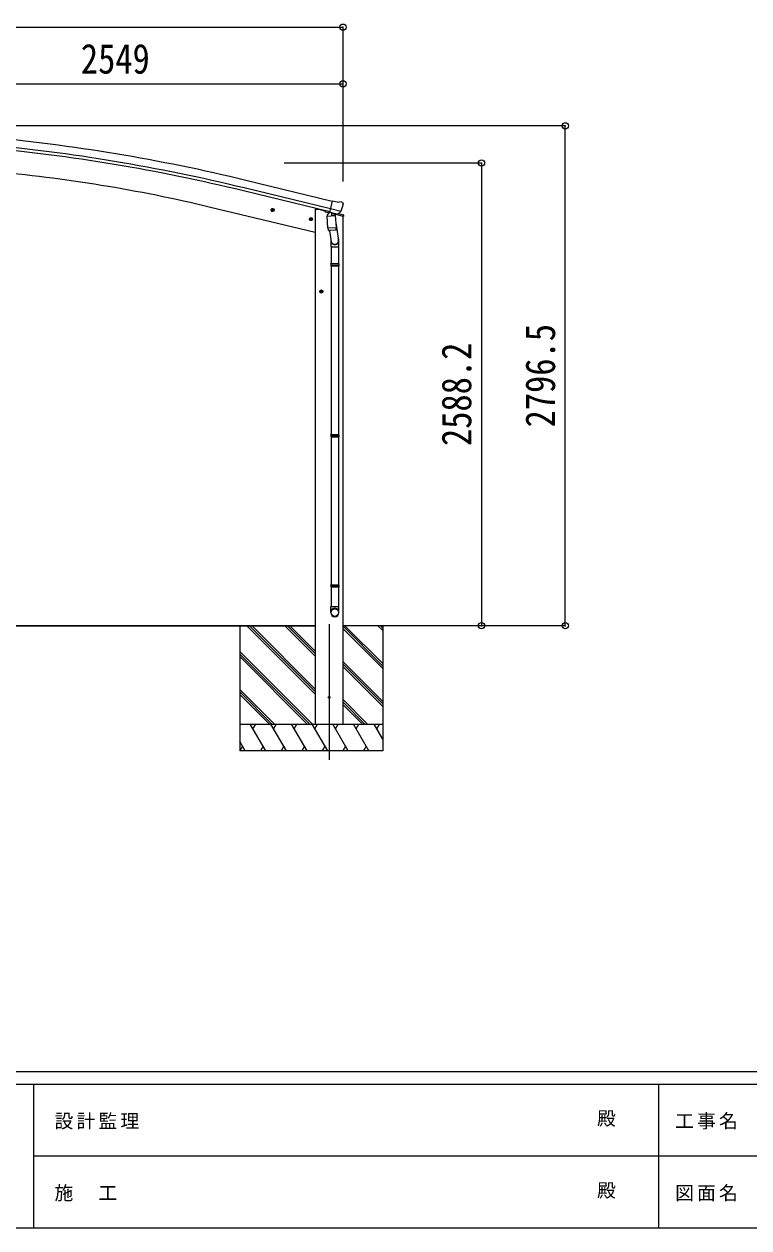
# Model space of a CAD drawing. Units: millimetres at full size. Extents: x -9783 to 33754, y -10064 to 6752.
# Drawn here: x -4022 to 36, y -6828 to -94 of the extents above; entities that cross this region are included whole.
import ezdxf
from ezdxf.enums import TextEntityAlignment as Align

# ---------------------------------------------------------------- set-up
doc = ezdxf.new("R2010")
doc.units = ezdxf.units.MM
doc.header["$LTSCALE"] = 35
doc.header["$PDMODE"] = 32
doc.header["$PDSIZE"] = 35
for name, color, linetype, lineweight in [('0-0_0', 7, 'Continuous', 9), ('0-1_本体', 4, 'Continuous', 9), ('0-2_部品', 7, 'Continuous', 9), ('0-8_PARTS2', 2, 'Continuous', 9), ('0-A_寸法', 6, 'Continuous', 9), ('F-0_240', 7, 'Continuous', 9)]:
    doc.layers.add(name, color=color, linetype=linetype, lineweight=lineweight)
doc.styles.add('ＭＳ ゴシック', font='')
doc.styles.get('ＭＳ ゴシック').set_extended_font_data('MS Gothic')

msp = doc.modelspace()

# ---------------------------------------------------------------- linework, layer by layer
at = {"layer": '0-0_0', "color": 6}
for p, q in [((-992.07, -3459.65), (-992.07, -663.15)), ((-1461.08, -871.45), (-1461.08, -3459.65))]:
    msp.add_line(p, q, dxfattribs=at)
at = {"layer": '0-0_0'}
for p, q in [((-7195.31, -3459.59), (-2392.31, -3459.59)), ((-2392.06, -3459.59), (-7195.06, -3459.59)), ((-2813.94, -3459.59), (-2813.94, -4159.59)), ((-2391.69, -3841.85), (-2773.95, -3459.59)), ((-2391.69, -3827.71), (-2759.81, -3459.59)), ((-2391.69, -3813.57), (-2745.67, -3459.59)), ((-2391.69, -3629.72), (-2561.82, -3459.59)), ((-2391.69, -3615.58), (-2547.68, -3459.59)), ((-2391.69, -3601.44), (-2533.54, -3459.59)), ((-1639.85, -3459.59), (-2236.19, -3459.59)), ((-2013.94, -3684.96), (-2236.19, -3462.72)), ((-2013.94, -3699.11), (-2236.19, -3476.86)), ((-2013.94, -3670.82), (-2225.17, -3459.59)), ((-2013.94, -3486.98), (-2041.32, -3459.59)), ((-2013.94, -3472.83), (-2027.18, -3459.59)), ((-2013.94, -3459.59), (-2013.94, -4159.59)), ((-2407.8, -4009.59), (-2813.94, -3603.45)), ((-2421.94, -4009.59), (-2813.94, -3617.6)), ((-2436.08, -4009.59), (-2813.94, -3631.74)), ((-2013.94, -3882.95), (-2236.19, -3660.7)), ((-2013.94, -3897.09), (-2236.19, -3674.85)), ((-2013.94, -3911.24), (-2236.19, -3688.99)), ((-2619.93, -4009.59), (-2813.94, -3815.59)), ((-2634.07, -4009.59), (-2813.94, -3829.73)), ((-2648.22, -4009.59), (-2813.94, -3843.87)), ((-2099.43, -4009.59), (-2236.19, -3872.84)), ((-2113.57, -4009.59), (-2236.19, -3886.98)), ((-2127.72, -4009.59), (-2236.19, -3901.12)), ((-2813.94, -4009.59), (-2013.94, -4009.59)), ((-2668.56, -4159.59), (-2755.16, -4009.59)), ((-2740.16, -4035.57), (-2725.16, -4009.59)), ((-2553.09, -4159.59), (-2639.69, -4009.59)), ((-2609.69, -4009.59), (-2624.69, -4035.57)), ((-2437.62, -4159.59), (-2524.22, -4009.59)), ((-2509.22, -4035.57), (-2494.22, -4009.59)), ((-2322.15, -4159.59), (-2408.75, -4009.59)), ((-2393.75, -4035.58), (-2378.75, -4009.59)), ((-2206.68, -4159.59), (-2293.28, -4009.59)), ((-2278.28, -4035.58), (-2263.28, -4009.59)), ((-2091.21, -4159.59), (-2177.81, -4009.59)), ((-2162.81, -4035.58), (-2147.81, -4009.59)), ((-2013.94, -4093.43), (-2062.34, -4009.59)), ((-2047.34, -4035.57), (-2032.34, -4009.59)), ((-2784.03, -4159.59), (-2813.94, -4107.78)), ((-2799.03, -4133.61), (-2814.02, -4159.59)), ((-2013.94, -4159.59), (-2813.94, -4159.59)), ((-2683.56, -4133.61), (-2698.55, -4159.59)), ((-2568.09, -4133.61), (-2583.08, -4159.59)), ((-2452.62, -4133.61), (-2467.61, -4159.59)), ((-2337.15, -4133.61), (-2352.14, -4159.59)), ((-2221.68, -4133.61), (-2236.68, -4159.59)), ((-2106.2, -4133.61), (-2121.2, -4159.59))]:
    msp.add_line(p, q, dxfattribs=at)
at = {"layer": '0-1_本体'}
for p, q in [((-2296.71, -1086), (-2779.59, -968.52)), ((-2310.72, -1144.34), (-2793.77, -1026.82)), ((-2306.79, -1127.97), (-2789.79, -1010.46)), ((-2392.19, -1259.59), (-2977.86, -1118.99)), ((-2392.19, -1129.59), (-2392.19, -4009.59)), ((-2236.69, -1169.3), (-2236.69, -4009.59))]:
    msp.add_line(p, q, dxfattribs=at)
msp.add_lwpolyline([(-2392.19, -1129.59), (-2372.19, -1129.59), (-2338.68, -1137.64)], dxfattribs=at)
for centre, radius, start, end in [((-5150.95, -10714.99), 10030.81, 76.32536, 84.82535), ((-5150.95, -10714.99), 9970.81, 76.32536, 84.82535), ((-5150.95, -10714.99), 9987.65, 76.32536, 84.82535), ((-4942.86, -9303.76), 8417.35, 76.5, 84.99999)]:
    msp.add_arc(centre, radius, start, end, dxfattribs=at)
at = {"layer": '0-2_部品'}
for p, q in [((-2620.37, -1135.83), (-2639.82, -1131.17)), ((-2637.39, -1131.75), (-2632.23, -1126.3)), ((-2635.26, -1138.94), (-2637.39, -1131.75)), ((-2632.43, -1143.22), (-2627.76, -1123.78)), ((-2632.23, -1126.3), (-2624.93, -1128.06)), ((-2624.93, -1128.06), (-2622.8, -1135.25)), ((-2338.13, -1137.62), (-2338.13, -1140.93)), ((-2248.76, -1141.95), (-2306.26, -1128.14)), ((-2269.76, -1090.33), (-2295.69, -1084.1)), ((-2269.76, -1090.33), (-2256.5, -1087.63)), ((-2265.61, -1156.86), (-2249.23, -1142.37)), ((-2242.02, -1090.82), (-2255.2, -1087.65)), ((-2238.92, -1093.06), (-2235.07, -1099.36)), ((-2234.7, -1101.64), (-2234.98, -1102.79)), ((-2406.45, -1187.19), (-2425.9, -1182.52)), ((-2423.47, -1183.11), (-2418.31, -1177.66)), ((-2421.34, -1190.3), (-2423.47, -1183.11)), ((-2418.51, -1194.58), (-2413.84, -1175.13)), ((-2418.31, -1177.66), (-2411.01, -1179.41)), ((-2411.01, -1179.41), (-2408.88, -1186.61)), ((-2315.41, -1150.33), (-2334.3, -1145.79)), ((-2325.83, -1167.5), (-2280.14, -1164.31)), ((-2321.16, -1234.34), (-2325.83, -1167.5)), ((-2311.42, -1145.73), (-2324.73, -1161.05)), ((-2324.73, -1161.05), (-2324.29, -1167.39)), ((-2310.47, -1145.67), (-2311.42, -1145.73)), ((-2307.39, -1148.14), (-2308.92, -1147.77)), ((-2270.69, -1156.95), (-2307.39, -1148.14)), ((-2301.44, -1149.96), (-2300.42, -1164.57)), ((-2273.23, -1158.96), (-2299.04, -1165.4)), ((-2281.92, -1161.13), (-2281.69, -1164.41)), ((-2280.14, -1164.31), (-2275.47, -1231.14)), ((-2277.2, -1206.38), (-2261.29, -1302.55)), ((-2233.58, -1169.97), (-2276.28, -1159.72)), ((-2268.32, -1157.42), (-2275.84, -1155.62)), ((-2272.52, -1157.18), (-2272.47, -1157.92)), ((-2269.16, -1157.32), (-2270.69, -1156.95)), ((-2262.08, -1153.87), (-2235.88, -1160.17)), ((-2233.58, -1163.08), (-2233.58, -1169.97)), ((-2321.16, -1234.34), (-2275.47, -1231.14)), ((-2321.15, -1234.34), (-2320.26, -1247.03)), ((-2276.45, -1245.75), (-2318.15, -1248.66)), ((-2312.72, -1248.28), (-2301.99, -1311.87)), ((-2274.61, -1243.61), (-2275.48, -1231.14)), ((-2275.01, -1244.97), (-2275.01, -1244.97)), ((-2305.14, -1305.05), (-2305.14, -1339.71)), ((-2305.14, -1339.71), (-2259.14, -1339.71)), ((-2303.14, -1339.71), (-2303.14, -1433.71)), ((-2261.14, -1339.71), (-2261.14, -1433.71)), ((-2259.14, -1339.71), (-2259.14, -1305.36)), ((-2305.14, -1435.71), (-2304.14, -1433.71)), ((-2305.14, -1435.71), (-2259.14, -1435.71)), ((-2305.14, -1435.71), (-2305.14, -1443.71)), ((-2305.14, -1443.71), (-2259.14, -1443.71)), ((-2305.14, -1443.71), (-2304.14, -1445.71)), ((-2304.14, -1433.71), (-2260.14, -1433.71)), ((-2304.14, -1445.71), (-2260.14, -1445.71)), ((-2303.14, -1445.71), (-2303.14, -2389.9)), ((-2261.14, -1445.71), (-2261.14, -2389.9)), ((-2259.14, -1435.71), (-2260.14, -1433.71)), ((-2367.64, -1589.77), (-2347.64, -1589.77)), ((-2364.14, -1586.02), (-2357.64, -1582.27)), ((-2357.64, -1599.77), (-2357.64, -1579.77)), ((-2357.64, -1582.27), (-2351.14, -1586.02)), ((-2351.14, -1593.52), (-2357.64, -1597.28)), ((-2351.14, -1586.02), (-2351.14, -1593.52)), ((-2305.14, -2391.9), (-2304.14, -2389.9)), ((-2305.14, -2391.9), (-2259.14, -2391.9)), ((-2305.14, -2391.9), (-2305.14, -2399.9)), ((-2305.14, -2399.9), (-2259.14, -2399.9)), ((-2305.14, -2399.9), (-2304.14, -2401.9)), ((-2304.14, -2389.9), (-2260.14, -2389.9)), ((-2304.14, -2401.9), (-2260.14, -2401.9)), ((-2303.14, -2401.9), (-2303.14, -3230.08)), ((-2261.14, -2401.9), (-2261.14, -3230.08)), ((-2259.14, -2391.9), (-2260.14, -2389.9)), ((-2305.14, -3232.08), (-2304.14, -3230.08)), ((-2305.14, -3232.08), (-2259.14, -3232.08)), ((-2305.14, -3232.08), (-2305.14, -3240.08)), ((-2304.14, -3230.08), (-2260.14, -3230.08)), ((-2259.14, -3232.08), (-2260.14, -3230.08)), ((-2305.14, -3240.08), (-2259.14, -3240.08)), ((-2305.14, -3240.08), (-2304.14, -3242.08)), ((-2304.14, -3242.08), (-2260.14, -3242.08)), ((-2303.14, -3242.08), (-2303.14, -3352.08)), ((-2261.14, -3242.08), (-2261.14, -3352.08)), ((-2305.14, -3386.23), (-2305.14, -3352.08)), ((-2305.14, -3352.08), (-2259.14, -3352.08)), ((-2259.14, -3386.23), (-2259.14, -3352.08))]:
    msp.add_line(p, q, dxfattribs=at)
for points in [[(-2622.8, -1135.25), (-2627.96, -1140.7), (-2635.26, -1138.94)], [(-2301.12, -1149.55), (-2310.84, -1147.21), (-2295.69, -1084.1)], [(-2248.49, -1141.37), (-2249.07, -1142.21), (-2249.23, -1142.37)], [(-2408.88, -1186.61), (-2414.04, -1192.05), (-2421.34, -1190.3)], [(-2301.12, -1149.55), (-2300.88, -1149.7), (-2276.12, -1155.65), (-2275.84, -1155.62)], [(-2259.14, -1435.71), (-2259.14, -1443.71), (-2260.14, -1445.71)], [(-2357.64, -1597.28), (-2364.14, -1593.52), (-2364.14, -1586.02)], [(-2259.14, -2391.9), (-2259.14, -2399.9), (-2260.14, -2401.9)], [(-2259.14, -3232.08), (-2259.14, -3240.08), (-2260.14, -3242.08)]]:
    msp.add_lwpolyline(points, dxfattribs=at)
for centre, radius in [((-2630.1, -1133.5), 8.5), ((-2630.1, -1133.5), 7.7), ((-2630.1, -1133.5), 6.5), ((-2416.17, -1184.86), 8.5), ((-2416.17, -1184.86), 7.7), ((-2416.17, -1184.86), 6.5), ((-2357.64, -1589.77), 8.5), ((-2357.64, -1589.77), 7.7), ((-2357.64, -1589.77), 6.5)]:
    msp.add_circle(centre, radius, dxfattribs=at)
at = {"layer": '0-2_部品', "color": 4}
msp.add_circle((-2314.14, -3859.65), 4.5, dxfattribs=at)
at = {"layer": '0-2_部品'}
for centre, radius, start, end in [((-2333.13, -1140.93), 5, 180, 256.5), ((-2255.9, -1090.57), 3, 76.5, 101.5), ((-2431.79, -1055.54), 202.4, 334.90875, 346.5), ((-2243.19, -1095.68), 5, 31.5, 76.5), ((-2308.8, -1147.29), 0.5, 221.23754, 256.5), ((-2302.04, -1150.04), 0.604, 7.79405, 79.40158), ((-2299.39, -1164.43), 1.03, 188.03431, 289.96103), ((-2273.47, -1157.99), 1, 284, 4), ((-2272.02, -1157.14), 0.5, 76.5, 184), ((-2269.04, -1156.83), 0.5, 256.5, 291.76246), ((-2236.58, -1163.08), 3, 0, 76.5), ((-2318.29, -1246.67), 2, 190.53157, 274), ((-2276.59, -1243.75), 2, 274, 322.59038), ((-2276.55, -1243.78), 1.95, 322.52234, 4.95983), ((-2289.14, -1305.36), 30, 0, 2.54858)]:
    msp.add_arc(centre, radius, start, end, dxfattribs=at)
for centre, major_axis, ratio, start_param, end_param in [((-2237.62, -1100.93), (1.57, -2.57), 0.99628, 0.7835347, 1.5707963), ((-2267.62, -1154.5), (0.73, -2.92), 0.997631, 5.8041905, 5.8929484), ((-2267.65, -1154.37), (-2.63, 3.16), 0.650902, 2.1145521, 2.1873627), ((-2267.6, -1154.6), (0.73, -2.92), 0.997631, 5.965759, 6.7621801), ((-2282.14, -1305.05), (-23, 0), 0.996195, 6.0000678, 10.0103449), ((-2282.14, -1305.05), (-21, 0), 0.996195, 0.3319459, 3.3482706), ((-2282.14, -3384.48), (23, 0), 0.996195, 6.2831853, 9.424778), ((-2282.14, -3386.23), (23, 0), 0.996195, 6.2831853, 9.424778), ((-2282.14, -3386.23), (0, -23.43), 0.981806, 4.712389, 7.8539816)]:
    msp.add_ellipse(centre, major_axis=major_axis, ratio=ratio, start_param=start_param, end_param=end_param, dxfattribs=at)
msp.add_ellipse((-2282.14, -3386.23), major_axis=(-21, 0), ratio=0.996195, dxfattribs=at)
at = {"layer": '0-8_PARTS2'}
msp.add_line((-2314.19, -3450.38), (-2314.19, -4209.59), dxfattribs=at)
at = {"layer": '0-A_寸法'}
for p, q in [((-7350.69, -111.29), (-2236.69, -111.29)), ((-2236.69, -111.29), (-2236.69, -427.91)), ((-4785.69, -427.91), (-2236.69, -427.91)), ((-2236.69, -427.91), (-2236.69, -974.58)), ((-992.07, -663.15), (-4087.42, -663.15)), ((-1461.08, -871.45), (-2565.24, -871.45)), ((-1461.08, -3459.65), (-1789.91, -3459.65)), ((-992.07, -3459.65), (-1461.08, -3459.65))]:
    msp.add_line(p, q, dxfattribs=at)
for p in [(-2236.69, -111.29), (-2236.69, -427.91), (-992.07, -663.15), (-1461.08, -871.45), (-1461.08, -3459.65), (-992.07, -3459.65)]:
    msp.add_point(p, dxfattribs=at)
at = {"layer": 'F-0_240', "color": 5}
for p, q in [((-9783.03, -5953.1), (9396.97, -5953.1)), ((-9783.03, -6023.1), (6285.75, -6023.1)), ((-3969.25, -6023.1), (-3969.25, -6828.1)), ((-469.25, -6023.1), (-469.25, -6828.1)), ((-3969.25, -6425.6), (3205.75, -6425.6)), ((-9783.03, -6828.1), (9396.97, -6828.1))]:
    msp.add_line(p, q, dxfattribs=at)

# ---------------------------------------------------------------- texts
at = {"layer": '0-A_寸法', "color": 7, "style": 'ＭＳ ゴシック', "width": 0.85}
msp.add_text('2549', height=166.8, dxfattribs=at).set_placement((-3703.69, -420.91), align=Align.BOTTOM_LEFT)
for s, p in [('2796.5', (-999.07, -2350.15)), ('2588.2', (-1468.08, -2454.3))]:
    msp.add_text(s, height=166.8, rotation=90, dxfattribs=at).set_placement(p, align=Align.BOTTOM_LEFT)
at = {"layer": 'F-0_240', "style": 'ＭＳ ゴシック'}
for p in [(-814.24, -6276.85), (-814.24, -6679.35)]:
    msp.add_text('殿', height=76.98, dxfattribs=at).set_placement(p, align=Align.BOTTOM_LEFT)
at = {"layer": 'F-0_240', "char_height": 76.98, "attachment_point": 7, "style": 'ＭＳ ゴシック'}
for s, insert in [('\\T1.17;設計監理', (-3851.04, -6276.85)), ('\\T1.17;工事名', (-376.96, -6276.85)), ('\\T1.17;施\u3000工', (-3851.04, -6679.35)), ('\\T1.17;図面名', (-376.96, -6679.35))]:
    msp.add_mtext(s, dxfattribs=dict(at, insert=insert))

doc.saveas('drawing.dxf')
